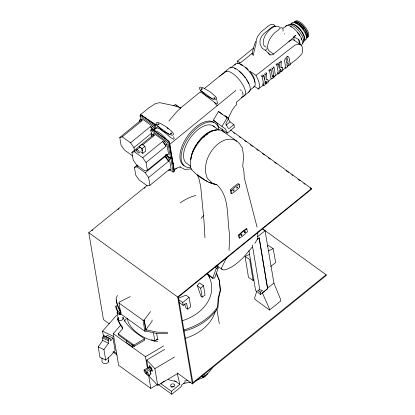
<?xml version="1.0" encoding="UTF-8"?>
<svg xmlns="http://www.w3.org/2000/svg" width="415" height="415" viewBox="0 0 415 415"><rect width="100%" height="100%" fill="white"/><g stroke="black" fill="none" stroke-linecap="round" stroke-linejoin="round"><path stroke-width="0.62" d="M108.414 361.434L108.491 357.751M152.097 320.007L152.061 321.293L145.847 329.723L157.513 332.213L167.655 332.27M242.858 95.108L242.915 93.344L242.277 91.658M146.433 372.654L147.123 374.973L148.71 375.466L150.085 374.963L150.894 373.858L150.38 370.751L150.282 371.254L151.491 370.543L151.708 368.338L149.301 365.828L149.193 367.145L149.561 366.787L151.708 368.338L152.186 371.124L151.33 370.502M229.023 250.53L229.718 234.698C226.46 218.56 230.392 197.099 216.832 184.763L212.636 183.425L207.376 178.414C203.552 169.704 205.882 159.614 210.919 151.911A24.563 16.144 -61.1 0 1 225.817 139.756L230.066 139.118L234.034 139.756L236.918 141.25L239.341 143.398L242.381 147.984L243.631 156.419L242.739 166.036L243.937 171.675L244.269 177.791L257.056 227.083M265.693 72.573L266.695 73.299L266.191 79.566L267.732 79.348L268.272 82.149L266.767 83.353L265.771 82.632L265.584 81.615M280.462 60.948L281.349 61.591L280.851 67.858L281.52 67.495L282.397 67.645L282.931 70.441L281.427 71.645L280.54 71.001L280.301 69.829M190.822 159.775C191.341 152.155 195.429 145.229 200.253 139.502A22.882 11.952 -54.3 0 1 212.807 130.507L217.092 129.968M266.695 73.299L265.185 74.503L264.64 80.505L263.764 75.634L262.768 74.913L261.263 76.116L262.259 76.837L263.852 85.682L265.356 84.484L264.894 81.916L265.953 81.127L266.394 81.304L266.767 83.353M281.349 61.591L279.845 62.795L279.3 68.802L278.424 63.926L277.536 63.282M167.852 333.733L157.674 333.655L146.101 331.087L144.902 331.279L120.858 314.046L118.996 303.038L119.167 302.136L130.315 296.569M241.769 235.212L241.971 234.33L241.193 234.688L240.996 235.564L241.769 235.212L240.783 234.439M253.109 55.683L256.164 42.854L256.309 40.089L257.502 36.562L261.139 31.841L268.863 25.533A8.373 4.373 -54.4 0 1 274.855 25.995M253.238 48.571L255.65 41.225M256.901 291.029L254.686 297.685L254.955 299.35L269.517 310.041L280.841 300.922L280.576 299.308L273.916 283.092L267.468 288.192L267.665 288.658L260.579 294.422L255.614 290.588L248.922 250.613M284.597 33.563L284.405 34.092M218.238 267.955L216.314 268.261L212.734 278.232L207.692 274.424L207.199 273.184L212.734 278.232L214.659 277.972L218.238 267.955L215.67 266.062M112.999 338.09L115.121 350.623L110.592 355.754L105.706 360.049L99.953 357.284L98.184 346.836L102.723 340.45L102.515 337.94L103.745 335.865L104.419 335.854L110.167 338.619L110.551 340.865L112.999 338.09L107.246 335.32L106.022 336.71M105.706 360.049L103.937 349.601L108.476 343.215L108.268 340.71L108.689 339.553L109.498 338.635L110.167 338.619M149.561 366.787L144.197 369.869L143.943 370.512L144.612 372.131L145.883 373.614L147.88 372.712L148.71 375.466M239.735 186.646L239.294 187.756L234.843 191.611L231.705 193.732L230.922 193.349L230.398 189.894L234.159 186.376L238.143 183.58L239.216 184.239L239.735 186.646L239.144 186.589M122.793 328.618L119.935 324.421L117.948 320.344L117.684 319.068L118.239 317.698M117.409 295.464L116.05 298.39L117.04 303.598L121.03 313.118L117.398 305.616L116.2 299.926M228.209 118.265L232.39 109.783L235.315 105.882L236.638 104.803L236.218 102.323L249.529 91.404M226.632 257.544L221.449 268.049L222.087 269.413L223.732 270.015L226.258 269.594L231.523 267.078A25.191 7.014 -46.3 0 0 243.392 257.393L252.279 247.086M182.232 320.743A42.154 31.908 -9.6 0 0 209.305 277.386L209.866 276.307M221.735 130.684L222.653 128.992M233.764 190.936L234.278 190.008L233.702 189.857L233.22 190.807L233.764 190.936L232.825 190.169M228.359 118.892L230.029 121.865L233.847 124.604L234.568 127.037L227.337 133.127L218.684 126.928L216.749 122.674L213.315 120.2L218.492 111.531L222.3 114.255M227.337 133.127L225.402 128.873L221.968 126.399L227.145 117.736L228.748 118.457L226.419 122.352A2.433 1.271 -54.4 0 0 226.045 124.521L228.079 128.064A2.433 1.271 -54.4 0 0 229.962 127.877L233.847 124.604M254.815 243.434L257.772 238.49L257.725 231.985M241.374 97.779L242.334 96.441M197.333 285.67L199.376 282.895L203.5 285.67L205.057 295.049L202.152 297.182L201.078 296.481L197.333 285.67L200.689 288.202L202.152 297.182M150.515 311.572L144.207 320.084L143.04 320.271L118.996 303.038M212.864 367.208L208.299 373.069L202.572 377.614L202.131 376.296M201.135 218.415L202.318 216.91A27.598 16.351 -57.5 0 1 203.604 215.541M168.879 121.04L176.593 111.936L180.79 107.827L173.299 105.514L159.874 102.692L155.718 103.444L148.902 107.801L140.571 114.597L140.789 115.863M123.094 318.476L122.954 317.283C127.011 327.087 136.198 333.038 144.581 338.796L144.794 340.051L134.169 346.338L118.441 335.061L118.228 333.805L122.451 328.971L122.596 327.44L119.894 323.43L117.684 319.068M103.522 336.726L102.583 331.154L116.828 315.011M157.295 384.565L150.816 388.399L118.628 365.325L113.264 333.603L120.864 324.992M124.241 321.163L126.305 318.824M271.618 68.013L272.505 68.657L273.807 75.95L272.821 77.008L272.365 76.832L271.094 69.782L270.207 69.139M205.757 375.051L202.333 377.401M202.93 375.3L204.709 373.484M200.222 91.985C205.664 94.859 211.36 100.529 217.004 104.015L217.517 103.309L216.853 100.658M288.949 41.619L295.937 35.114L293.664 36.971L294.287 40.665M231.705 193.732L231.3 190.682L235.155 187.046L239.216 184.239M239.605 238.143L239.014 235.357L243.123 231.487L246.873 228.94L246.51 228.515L242.51 231.394L238.454 235.082L238.952 237.588L239.605 238.143L242.542 236.114L247.402 231.861L246.873 228.94M203.884 137.329L204.74 136.54M200.689 288.202L203.5 285.67M230.029 121.865L226.139 125.143M189.1 297.322L190.687 306.851L187.767 309.18L186.543 303.251L183.259 305.393L182.683 302.556L189.1 297.322L185.93 295.148L178.445 298.281M140.675 119.702L140.031 115.894L141.131 114.997L155.288 125.143L155.874 129.003M132.769 155.978L124.453 150.017L121.076 145.203L119.769 137.474L139.642 121.258L139.476 120.267L140.628 119.323L142.195 118.929L152.642 126.419L154.764 129.439L154.188 126.046L140.031 115.894M139.476 120.267L141.038 119.873L142.195 118.929M119.769 137.474L122.228 136.851L142.106 120.635L141.038 119.873M122.228 136.851L130.543 142.812L150.417 126.596L151.485 127.364L153.633 130.414M151.485 127.364L152.642 126.419M154.188 126.046L155.288 125.143M165.86 155.412L167.421 155.018L167.25 154.027L147.377 170.243L144.918 170.866L136.602 164.905L133.22 160.091L131.913 152.362L151.786 136.146L150.769 130.051L151.931 129.107L169.009 141.349L171.68 157.233L170.534 158.172L165.876 154.831M237.971 63.526L237.556 61.072L253.513 48.067L252.066 53.452L240.223 62.987A12.647 4.97 50.8 0 0 239.206 63.516M152.902 130.564L155.895 128.126L157.041 127.753M200.378 91.829L180.302 108.211L180.79 107.827M204.393 88.551L218.726 76.863L226.564 71.162M224.899 71.805L229.64 67.941A15.402 6.043 50.8 0 1 244.674 76.676A15.402 6.043 50.8 0 1 248.502 92.14M219.577 76.215L224.629 72.096A15.402 6.043 50.8 0 1 240.285 80.998A15.402 6.043 50.8 0 1 242.853 96.197M230.548 68.034L235.481 64.009M134.429 150.598L133.926 147.626L151.812 133.028M154.339 133.817L152.777 134.211L151.62 135.155L153.182 134.761L154.339 133.817L164.786 141.308L166.934 144.358L168.578 154.074L167.421 155.018M139.523 147.444A2.028 0.794 50.8 0 0 139.445 147.963L139.222 146.656L142.112 144.301L144.918 146.313L145.717 151.013L142.827 153.374L140.483 151.693M131.913 152.362L134.377 151.74L138.226 148.601M138.709 148.207L139.71 147.387M142.719 144.934L154.25 135.523L153.182 134.761M142.827 153.374L142.029 148.669L144.918 146.313M134.377 151.74L142.687 157.7L162.566 141.484L163.629 142.252L165.777 145.302L165.943 146.293L146.07 162.514L147.377 170.243M163.629 142.252L164.786 141.308M168.391 170.461L169.953 170.067L169.787 169.076L149.908 185.292L147.45 185.915L139.134 179.954L135.752 175.146L134.444 167.416L137.427 164.983M134.444 167.416L136.909 166.794L137.905 165.984M170.534 158.172L167.847 142.293L169.009 141.349M165.777 145.302L166.934 144.358M169.341 143.331L169.88 144.264L174.165 170.166M169.88 144.264L235.922 90.382M136.909 166.794L145.224 172.754L165.097 156.538L166.166 157.301L168.308 160.356L168.48 161.347L148.601 177.563L149.908 185.292M166.166 157.301L167.318 156.356L169.465 159.412L171.11 169.128L169.953 170.067M249.597 90.511L254.535 86.481M168.308 160.356L169.465 159.412M172.106 157.996L174.331 171.162L173.174 172.106L170.949 158.945L172.106 157.996L171.063 157.249M174.259 170.145L176.738 168.122M126.425 340.456L126.834 342.889L132.452 346.914L133.9 345.737M127.493 318.227L128.136 322.05A47.507 35.96 -9.6 0 0 154.862 341.208L157.601 338.972L156.631 333.24M164.221 381.069L160.927 383.756L171.442 391.293L171.815 394.25L181.521 386.329L181.433 385.81A0.809 0.425 -54.4 0 1 181.92 384.814L185.427 381.956M171.442 391.293L179.835 384.44L177.527 374.615A3.247 1.442 53.3 0 0 177.2 373.697M109.218 323.778L103.465 319.617L88.769 232.706L147.133 185.422M91.948 230.724L92.955 229.91M118.099 209.539L119.105 208.724M144.249 188.353L145.255 187.538M262.29 228.613L326.112 274.756L326.232 275.487L192.394 383.917L177.693 297.005L311.535 188.581L230.455 129.952M260.215 292.248L262.488 290.391L259.749 289.857L257.699 290.339L260.215 292.248L260.579 294.422M326.112 274.756L192.851 382.713L178.362 297.057L311.624 189.1L311.535 188.581M257.321 239.445L259.23 237.914L257.3 239.258M286.464 25.616L282.911 28.516L283.118 31.167M269.703 69.538L268.702 70.343L269.589 70.986L270.907 78.279L271.55 78.788L272.598 78.663L274.849 76.407L275.316 74.767L274.009 67.453L273.122 66.81M277.033 63.687L276.032 64.486L276.919 65.129L278.507 73.974L280.016 72.775L279.554 70.208L280.582 69.424L281.054 69.596L281.427 71.645M262.259 76.837L263.764 75.634M269.589 70.986L271.094 69.782M272.505 68.657L274.009 67.453M276.919 65.129L278.424 63.926M284.949 67.479L285.836 68.122L287.341 66.919L286.879 64.356L288.295 63.23L288.752 65.793L290.261 64.59L288.902 57.146L286.817 56.124M259.23 237.914L267.67 288.658L262.379 292.86L269.247 308.412L269.517 310.041M257.507 236.752L265.066 230.756L262.539 228.857M249.799 254.239L245.104 256.408L248.476 277.35L253.072 280.462L254.073 279.669M270.653 266.534L275.674 262.555L273.179 248.678L268.583 245.566L267.41 246.105M263.349 85.075L258.296 89.017A19.79 7.766 50.8 0 0 255.998 75.437L294.93 45.085L298.582 44.135L300.522 44.83A13.264 6.049 -63.2 0 1 302.027 53.722L297.228 58.66L289.644 64.574M264.869 83.892L266.383 82.71M267.898 81.527L271.441 78.767M273.464 77.19L278.014 73.642M279.528 72.459L281.048 71.276M282.563 70.094L285.598 67.728M287.113 66.545L288.632 65.363M180.115 202.992C184.81 199.537 190.158 196.902 195.818 195.46M145.883 373.614L146.365 373.261L146.054 372.136L144.197 369.869M146.054 372.136L151.029 368.525L149.301 365.828L149.488 366.927M206.535 135.083L207.469 134.419M145.157 370.662L150.375 367.503M149.291 371.275L151.631 369.853L151.029 368.525M118.228 333.805L133.957 345.083L144.581 338.796M113.264 333.603L145.452 356.677L163.572 345.954M148.082 368.074L146.718 360.028L164.765 349.347M177.936 373.381L157.7 385.353L154.873 368.639L174.559 356.988M117.398 305.616L115.837 306.135L117.627 310.788L119.805 312.573L120.941 312.038M115.837 306.135L116.003 308.122L117.834 312.531L120.002 314.357L121.139 313.823M287.86 56.746L286.334 57.462L285.095 59.034L284.508 60.668L285.836 68.122M268.484 250.847L273.179 248.678M173.356 105.612L175.737 104.736L179.851 107.682M175.529 168.578L180.338 166.809L180.032 166.918L184.68 169.413L191.647 168.926M183.695 329.987C197.12 326.123 209.866 318.497 217.704 306.69L218.14 298.229L220.209 290.282L219.39 280.286L216.48 273.163M195.896 380.596L204.683 376.929L207.464 374.107L207.453 373.277M184.021 331.077C197.509 327.746 210.109 319.649 217.932 308.049L218.368 299.583L220.5 290.484L219.374 280.82M155.895 128.126L157.145 127.804C163.593 130.18 167.816 136.208 173.672 139.373L174.186 138.662L173.683 136.577M139.642 121.258L142.106 120.635M151.786 136.146L154.25 135.523M190.765 382.111L183.466 383.527M215.831 266.389L218.191 265.896M275.825 26.218A8.373 4.373 -54.4 0 0 271.509 27.432L264.583 33.076A16.185 12.248 -9.5 0 0 260.35 44.856L262.213 48.259L266.16 50.869L269.937 54.873L272.562 54.796L289.359 41.09A8.373 4.373 -54.4 0 1 293.68 39.871L300.18 44.53M153.664 130.642L154.064 130.637A15.402 6.043 50.8 0 1 166.861 139.824L167.385 140.483M273.807 75.95L272.515 75.909L272.821 77.008L271.97 76.609M147.003 372.53L147.88 372.712M240.218 64.382L242.749 65.378L241.774 65.005M168.236 379.626L176.349 381.764M208.807 182.387L216.832 184.763C206.722 182.657 197.467 176.546 190.921 168.63L190.366 165.263L190.35 161.336A24.967 13.047 -54.4 0 1 204.828 135.918A24.967 13.047 -54.4 0 1 224.136 132.39M293.664 36.971L298.67 39.368A12.326 4.835 50.8 0 1 300.201 44.602M244.259 231.918L245.255 232.348L245.421 231.529L244.648 231.897L244.482 232.716L245.255 232.348L244.513 231.606M102.583 331.154L113.788 336.549M103.745 335.865L109.498 338.635M102.936 336.783L108.689 339.553M102.515 337.94L108.268 340.71M102.723 340.45L108.476 343.215M113.254 351.645L116.615 353.264M98.184 346.836L103.937 349.601M238.454 235.082L239.014 235.357M212.532 98.988L206.146 95.699L200.668 90.48A8.108 6.137 -9.6 0 1 199.397 88.141A0.975 0.737 -9.6 0 1 200.538 87.207A8.108 6.137 -9.6 0 1 203.672 88.027L210.146 91.84L215.535 96.529A8.108 6.137 -9.6 0 1 216.806 98.874A0.975 0.737 -9.6 0 1 215.665 99.802A8.108 6.137 -9.6 0 1 212.532 98.988L200.668 90.48M169.201 134.341L162.815 131.052L157.337 125.838A8.108 6.137 -9.6 0 1 156.066 123.494A0.975 0.737 -9.6 0 1 157.207 122.565A8.108 6.137 -9.6 0 1 160.34 123.385L166.814 127.192L172.204 131.887A8.108 6.137 -9.6 0 1 173.475 134.227A0.975 0.737 -9.6 0 1 172.334 135.16A8.108 6.137 -9.6 0 1 169.201 134.341L157.337 125.838M240.015 89.733L241.333 90.543M140.571 114.597L156.356 125.019L156.263 124.682A0.975 0.726 -10.5 0 1 156.362 124.215M187.767 309.18L186.024 308.049L184.525 303.91M197.597 174.98L204.538 179.565M205.607 180.271L207.204 181.329M281.536 67.074L282.397 67.645M245.104 256.408L249.7 259.52L253.072 280.462M178.953 302.374L183.259 305.393M214.742 267.146L216.314 268.261M255.998 75.437L249.788 71.022C252.31 74.269 254.919 78.025 254.898 82.294M221.999 130.632L236.918 141.25M273.63 54.142L269.724 51.341A13.213 6.905 -54.4 0 1 268.78 41.422A13.213 6.905 -54.4 0 1 278.071 30.29L280.499 27.815L282.081 27.717L282.698 28.277M237.556 61.072L240.223 62.987M254.146 86.04L258.296 89.017M228.748 118.457L224.925 115.718L227.633 118.016M218.492 111.531L227.145 117.736M213.315 120.2L221.968 126.399M212.978 125.828L219.141 130.248M141.074 115.043L155.231 125.19M151.812 129.2L168.889 141.442L171.577 157.316M150.769 130.051L167.847 142.293M190.75 166.296L187.155 163.718A22.944 11.988 -54.4 0 1 190.718 137.246A22.944 11.988 -54.4 0 1 214.368 126.954M170.949 157.342L171.992 158.089L174.217 171.255M165.206 154.826L170.949 158.945M139.222 146.656L142.029 148.669M170.077 169.885L173.174 172.106M174.316 380.488L179.835 384.44M112.828 351.967L117.04 354.986M158.12 384.435L171.815 394.25M178.813 299.765L182.683 302.556M233.681 132.743L234.724 133.5M239.434 136.903L240.482 137.661M244.663 140.69L246.235 141.821M250.421 144.851L252.512 146.36M256.698 149.39L258.265 150.521M262.451 153.55L264.542 155.06M268.204 157.71L270.3 159.22M274.481 162.249L276.577 163.759M285.992 170.57L288.607 172.458M291.745 174.731L292.793 175.483M298.022 179.27L300.112 180.779M303.775 183.43L304.823 184.182M310.052 187.969L311.1 188.721M88.769 232.706L177.693 297.005M177.226 372.945L192.394 383.917M287.87 65.15L288.752 65.793M278.958 62.151L279.845 62.795M278.507 73.974L277.625 73.331L277.396 72.07M264.189 73.777L265.185 74.503M263.852 85.682L262.851 84.961L262.628 83.695M217.387 265.994L222.087 269.413M230.398 189.894L231.3 190.682M166.903 127.716L168.236 128.982M151.382 370.273L152.186 371.124L151.631 369.853M146.718 360.028L154.873 368.639M157.7 385.353L149.545 376.737L149.234 374.88M268.209 52.804L270.139 54.941M175.737 104.736L176.925 106.131M214.197 102.287L217.112 105.726M162.566 141.484L165.943 146.293M150.417 126.596L153.125 130.445M165.097 156.538L168.48 161.347M142.687 157.7L146.07 162.514M130.543 142.812L133.926 147.626M145.224 172.754L148.601 177.563M207.692 274.424L209.305 277.386M197.156 174.689L198.827 178.149L200.663 186.268L203.957 220.521L204.943 237.65M150.474 372.976L150.894 373.858M216.734 274.72L217.937 277.49M218.415 278.6L219.136 280.265M202.043 375.777L202.572 377.614M146.708 373.075L147.123 374.973M146.101 331.087L144.207 320.084L145.847 329.723M298.67 39.368L299.516 44.374M265.066 230.756L273.916 283.092M216.838 309.18L219.281 323.627M153.462 332.929L154.862 341.208M143.04 320.271L144.902 331.279M145.452 356.677L147.382 368.095M148.56 375.077L150.816 388.399M133.957 345.083L134.169 346.338M132.043 344.481L132.452 346.914M117.232 313.143L118.301 319.467M252.294 244.928L259.826 289.919M259.214 238.459L267.359 287.559M119.805 312.573L120.002 314.357M101.997 358.005L102.012 361.014A3.242 2.106 0.5 0 0 102.049 362.046L102.998 363.089L104.58 363.566A3.242 2.106 0.5 0 0 107.786 362.757A3.242 2.106 0.5 0 0 108.035 360.526M306.965 37.236A10.131 3.974 50.8 0 0 306.037 28.116A10.131 3.974 50.8 0 0 295.708 20.906L295.086 21.378A10.079 3.953 50.8 0 0 294.743 22.057M294.012 22.42A10.131 3.974 50.8 0 1 304.045 27.307A10.131 3.974 50.8 0 1 306.483 37.9M289.903 24.718A10.946 4.295 50.8 0 1 300.735 30.072A10.946 4.295 50.8 0 1 303.381 41.479M291.346 23.842A10.946 4.295 50.8 0 1 302.011 28.345A10.946 4.295 50.8 0 1 304.989 40.167M294.728 22.597A9.721 3.813 50.8 0 1 303.225 28.552A9.721 3.813 50.8 0 1 306.394 37.625M295.091 22.903A9.327 3.657 50.8 0 1 296.082 23.043M296.647 23.23A9.327 3.657 50.8 0 1 297.866 23.826M298.499 24.226A9.327 3.657 50.8 0 1 299.153 24.693M299.806 25.206A9.327 3.657 50.8 0 1 302.198 27.556M302.784 28.251A9.327 3.657 50.8 0 1 303.842 29.667M305.212 31.939A9.327 3.657 50.8 0 1 305.57 32.692M306.109 34.118A9.327 3.657 50.8 0 1 306.28 34.772M294.992 22.446A9.327 3.657 50.8 0 1 303.754 27.452A9.327 3.657 50.8 0 1 306.732 36.945M285.385 26.939A12.32 4.835 50.8 0 1 296.974 31.592A12.32 4.835 50.8 0 1 301.274 45.199M290.386 26.513A11.755 4.612 50.8 0 1 291.47 27.094M297.405 32.443A11.755 4.612 50.8 0 1 299.739 35.732M301.083 38.305A11.755 4.612 50.8 0 1 301.669 39.84M266.191 47.071A12.16 6.412 -53.7 0 1 263.286 43.674M263.219 43.119A12.16 6.412 -53.7 0 1 269.517 29.896A12.16 6.412 -53.7 0 1 279.835 27.416M287.797 25.237A11.755 4.617 50.8 0 1 299.334 31.493A11.755 4.617 50.8 0 1 302.286 43.534M290.702 25.061A10.053 3.943 50.8 0 1 299.817 29.512A10.053 3.943 50.8 0 1 303.863 40.188M139.777 147.325A2.028 0.794 50.8 0 1 141.951 149.187A2.028 0.794 50.8 0 1 141.536 150.541M190.195 167.624A26.347 13.768 -54.4 0 1 189.811 135.492A26.347 13.768 -54.4 0 1 218.933 130.061M190.776 159.417A22.944 11.988 -54.4 0 1 190.9 158.286M191.092 157.114A22.944 11.988 -54.4 0 1 196.741 144.057M197.452 143.03A22.944 11.988 -54.4 0 1 212.962 130.543M214.161 130.248A22.944 11.988 -54.4 0 1 215.852 130.03M184.063 165.684A26.347 13.768 -54.4 0 1 187.009 136.888A26.347 13.768 -54.4 0 1 213.715 122.171M215.235 311.515A44.021 33.325 -9.6 0 1 185.132 338.334M158.224 339.807A44.021 33.325 -9.6 0 1 156.429 339.423M157.664 341.509A43.373 32.832 -9.6 0 1 153.711 340.461M153.161 340.29A43.373 32.832 -9.6 0 1 151.335 339.652M122.887 317.963A2.433 1.842 -9.6 0 1 120.293 320.572A2.433 1.842 -9.6 0 1 118.566 317.854M120.786 313.885A2.433 1.842 -9.6 0 1 117.793 313.807A2.433 1.842 -9.6 0 1 117.497 311.53M187.933 380.431A49.613 37.542 -9.6 0 1 184.504 381.058M265.216 50.604A16.201 12.258 -9.5 0 1 267.198 48.597M234.485 68.392A14.753 5.789 50.8 0 1 235.876 69.061M239.133 71.302A14.753 5.789 50.8 0 1 243.766 75.955M244.155 76.433A14.753 5.789 50.8 0 1 245.275 77.901M246.297 79.4A14.753 5.789 50.8 0 1 246.925 80.406M247.496 81.407A14.753 5.789 50.8 0 1 248.673 83.846M234.817 64.973A14.753 5.789 50.8 0 1 248.974 71.256A14.753 5.789 50.8 0 1 253.549 87.192M171.603 387.013A2.106 1.598 -9.6 0 1 173.569 386.469M236.851 187.419L236.778 188.114L237.37 187.964L237.738 186.999L236.851 187.419M286.957 58.608L286.054 59.584L286.672 63.199L288.088 62.074L287.481 58.738L286.957 58.608M246.816 68.454L245.597 67.37L248.129 69.787L246.816 68.454M252.419 53.82L252.066 53.452L252.849 54.438L252.419 53.82M136.613 150.562A2.028 0.794 50.8 0 0 139.03 152.974A2.028 0.794 50.8 0 0 138.231 150.443A2.028 0.794 50.8 0 0 136.613 150.562M214.213 98.583A0.68 0.514 -9.6 0 0 215.183 98.013A0.68 0.514 -9.6 0 0 214.124 97.696A0.68 0.514 -9.6 0 0 214.213 98.583M201.405 89.401A0.68 0.514 -9.6 0 0 202.375 88.831A0.68 0.514 -9.6 0 0 201.317 88.514A0.68 0.514 -9.6 0 0 201.405 89.401M170.881 133.941A0.68 0.514 -9.6 0 0 171.851 133.365A0.68 0.514 -9.6 0 0 170.793 133.049A0.68 0.514 -9.6 0 0 170.881 133.941M158.074 124.759A0.68 0.514 -9.6 0 0 159.044 124.184A0.68 0.514 -9.6 0 0 157.985 123.867A0.68 0.514 -9.6 0 0 158.074 124.759M171.597 386.925A2.106 1.598 -9.6 0 0 174.72 385.286A2.106 1.598 -9.6 0 0 171.556 384.145A2.106 1.598 -9.6 0 0 171.597 386.925"/></g></svg>
